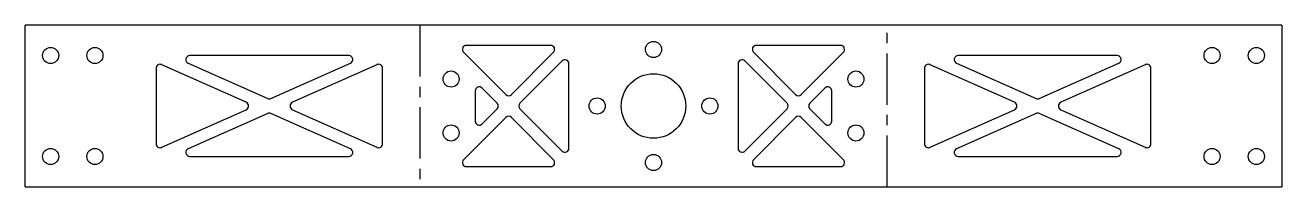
# Model space of a CAD drawing. Header units: millimetres. Extents: x -15.6 to 15.6, y -2 to 2.
import ezdxf

# ---------------------------------------------------------------- set-up
doc = ezdxf.new("R2010")
doc.units = ezdxf.units.MM
doc.linetypes.add('CENTERX2', pattern=[2.032, 1.27, -0.254, 0.254, -0.254])

msp = doc.modelspace()

# ---------------------------------------------------------------- linework, layer by layer
at = {"color": 7, "linetype": 'Continuous', "lineweight": 25}
for p, q in [((-15.604, -2), (-15.604, 2)), ((15.604, 2), (-15.604, 2)), ((15.604, 2), (15.604, -2)), ((-7.568, 1.25), (-11.513, 1.25)), ((-4.717, 1.329), (-3.671, 0.283)), ((-2.554, 1.5), (-4.646, 1.5)), ((-3.529, 0.283), (-2.483, 1.329)), ((2.483, 1.329), (3.529, 0.283)), ((4.646, 1.5), (2.554, 1.5)), ((3.671, 0.283), (4.717, 1.329)), ((11.513, 1.25), (7.568, 1.25)), ((-10.116, 0.091), (-12.213, 1.023)), ((-11.554, 1.059), (-9.581, 0.182)), ((-9.5, 0.182), (-7.528, 1.059)), ((-6.868, 1.023), (-8.966, 0.091)), ((-2.271, 1.117), (-3.317, 0.071)), ((-2.1, -1.046), (-2.1, 1.046)), ((2.1, 1.046), (2.1, -1.046)), ((3.317, 0.071), (2.271, 1.117)), ((8.966, 0.091), (6.868, 1.023)), ((7.528, 1.059), (9.5, 0.182)), ((9.581, 0.182), (11.554, 1.059)), ((12.213, 1.023), (10.116, 0.091)), ((-12.354, 0.932), (-12.354, -0.932)), ((-6.728, -0.932), (-6.728, 0.932)), ((6.728, 0.932), (6.728, -0.932)), ((12.354, -0.932), (12.354, 0.932)), ((-4.426, 0.373), (-4.426, -0.373)), ((-3.883, 0.071), (-4.256, 0.443)), ((4.256, 0.443), (3.883, 0.071)), ((4.426, -0.373), (4.426, 0.373)), ((-12.213, -1.023), (-10.116, -0.091)), ((-9.581, -0.182), (-11.554, -1.059)), ((-7.528, -1.059), (-9.5, -0.182)), ((-8.966, -0.091), (-6.868, -1.023)), ((-3.671, -0.283), (-4.717, -1.329)), ((-4.256, -0.443), (-3.883, -0.071)), ((-2.483, -1.329), (-3.529, -0.283)), ((-3.317, -0.071), (-2.271, -1.117)), ((2.271, -1.117), (3.317, -0.071)), ((3.529, -0.283), (2.483, -1.329)), ((4.717, -1.329), (3.671, -0.283)), ((3.883, -0.071), (4.256, -0.443)), ((6.868, -1.023), (8.966, -0.091)), ((9.5, -0.182), (7.528, -1.059)), ((11.554, -1.059), (9.581, -0.182)), ((10.116, -0.091), (12.213, -1.023)), ((-11.513, -1.25), (-7.568, -1.25)), ((-4.646, -1.5), (-2.554, -1.5)), ((2.554, -1.5), (4.646, -1.5)), ((7.568, -1.25), (11.513, -1.25)), ((-15.604, -2), (15.604, -2))]:
    msp.add_line(p, q, dxfattribs=at)
at = {"color": 7, "linetype": 'CENTERX2'}
for p, q in [((-5.802, 2), (-5.802, -2)), ((5.802, -2), (5.802, 2))]:
    msp.add_line(p, q, dxfattribs=at)
at = {"color": 7, "linetype": 'Continuous', "lineweight": 25}
for centre, radius in [((0, 1.4), 0.2), ((-14.971, 1.25), 0.2), ((-13.871, 1.25), 0.2), ((13.871, 1.25), 0.2), ((14.971, 1.25), 0.2), ((-5.026, 0.667), 0.2), ((0, 0), 0.8), ((5.026, 0.667), 0.2), ((-1.4, 0), 0.2), ((1.4, 0), 0.2), ((-5.026, -0.667), 0.2), ((5.026, -0.667), 0.2), ((-14.971, -1.25), 0.2), ((-13.871, -1.25), 0.2), ((0, -1.4), 0.2), ((13.871, -1.25), 0.2), ((14.971, -1.25), 0.2)]:
    msp.add_circle(centre, radius, dxfattribs=at)
for centre, start, end in [((-11.513, 1.15), 90, 246.0426), ((-7.568, 1.15), 293.9574, 90), ((-4.646, 1.4), 90, 225), ((-2.554, 1.4), 315, 90), ((2.554, 1.4), 90, 225), ((4.646, 1.4), 315, 90), ((7.568, 1.15), 90, 246.0426), ((11.513, 1.15), 293.9574, 90), ((-12.254, 0.932), 66.0426, 180), ((-6.828, 0.932), 0, 113.9574), ((-2.2, 1.046), 0, 135), ((2.2, 1.046), 45, 180), ((6.828, 0.932), 66.0426, 180), ((12.254, 0.932), 0, 113.9574), ((-4.326, 0.373), 45, 180), ((4.326, 0.373), 0, 135), ((-10.157, 0), 293.9574, 66.0426), ((-9.541, 0.274), 246.0426, 293.9574), ((-8.925, 0), 113.9574, 246.0426), ((-3.954, 0), 315, 45), ((-3.6, 0.354), 225, 315), ((-3.246, 0), 135, 225), ((3.246, 0), 315, 45), ((3.6, 0.354), 225, 315), ((3.954, 0), 135, 225), ((8.925, 0), 293.9574, 66.0426), ((9.541, 0.274), 246.0426, 293.9574), ((10.157, 0), 113.9574, 246.0426), ((-9.541, -0.274), 66.0426, 113.9574), ((-3.6, -0.354), 45, 135), ((3.6, -0.354), 45, 135), ((9.541, -0.274), 66.0426, 113.9574), ((-4.326, -0.373), 180, 315), ((4.326, -0.373), 225, 0), ((-12.254, -0.932), 180, 293.9574), ((-6.828, -0.932), 246.0426, 0), ((6.828, -0.932), 180, 293.9574), ((12.254, -0.932), 246.0426, 0), ((-11.513, -1.15), 113.9574, 270), ((-7.568, -1.15), 270, 66.0426), ((-2.2, -1.046), 225, 0), ((2.2, -1.046), 180, 315), ((7.568, -1.15), 113.9574, 270), ((11.513, -1.15), 270, 66.0426), ((-4.646, -1.4), 135, 270), ((-2.554, -1.4), 270, 45), ((2.554, -1.4), 135, 270), ((4.646, -1.4), 270, 45)]:
    msp.add_arc(centre, 0.1, start, end, dxfattribs=at)

doc.saveas('drawing.dxf')
